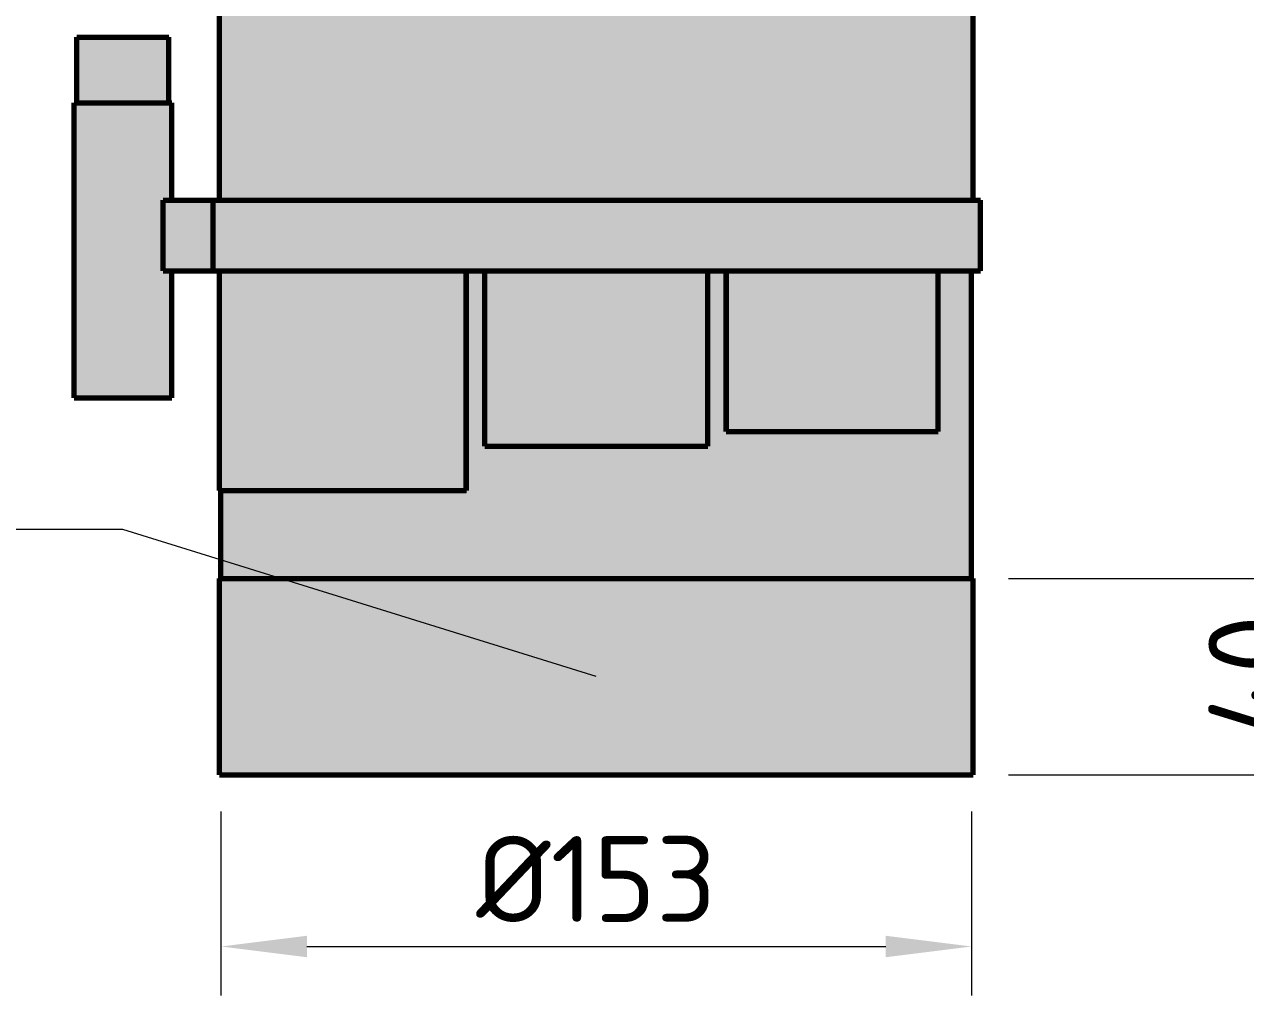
# Model space of a CAD drawing. Header units: millimetres. Extents: x 0 to 420, y 0 to 297.
# Drawn here: x 69.61 to 119.38, y 154.03 to 193.61 of the extents above; entities that cross this region are included whole.
import ezdxf

# ---------------------------------------------------------------- set-up
doc = ezdxf.new("R2010")
doc.units = ezdxf.units.MM
for name, color, linetype, lineweight in [('01-VISIBLE', 7, 'CONTINUOUS', 70), ('04-COTA', 3, 'CONTINUOUS', 18), ('08-FINA', 5, 'CONTINUOUS', 18), ('13-GRAFICA', 30, 'CONTINUOUS', 18)]:
    doc.layers.add(name, color=color, linetype=linetype, lineweight=lineweight)
doc.styles.add('ISO3098', font='isocpeur.ttf')
doc.dimstyles.new('FLAMA-IRAM', dxfattribs={"dimtxt": 3.5, "dimasz": 3.5, "dimexe": 2, "dimexo": 1.5, "dimgap": 1, "dimtad": 1, "dimdec": 1, "dimtxsty": 'ISO3098', "dimblk": 'IRAM_FLECHA', "dimblk1": 'IRAM_FLECHA', "dimblk2": 'IRAM_FLECHA', "dimcen": 2.5, "dimclrd": 256, "dimclre": 256, "dimclrt": 256, "dimazin": 3, "dimtfac": 1, "dimtmove": 0, "dimatfit": 3, "dimlwd": 18, "dimlwe": 18})

# ---------------------------------------------------------------- blocks, each defined once
blk = doc.blocks.new('IRAM_FLECHA')
blk.add_solid([(0, 0), (-1, 0.125), (-1, -0.125)])

msp = doc.modelspace()

# ---------------------------------------------------------------- hatches: boundary and pattern name
at = {"layer": '08-FINA'}
h = msp.add_hatch(color=7, dxfattribs=at)
h.dxf.hatch_style = 1
h.paths.add_polyline_path([(92.918, 167.029), (90.649, 168.153), (90.412, 167.389)])
at = {"layer": '13-GRAFICA', "true_color": 0xffffff}
h = msp.add_hatch(color=7, dxfattribs=at)
h.dxf.hatch_style = 1
h.paths.add_polyline_path([(77.628, 186.429), (77.628, 215.129), (108.228, 215.129), (108.228, 186.429)])
at = {"layer": '13-GRAFICA', "true_color": 0x202020}
h = msp.add_hatch(color=7, dxfattribs=at)
h.dxf.hatch_style = 1
h.paths.add_polyline_path([(71.628, 178.429), (71.628, 190.429), (71.728, 190.429), (71.728, 193.129), (75.528, 193.129), (75.628, 186.429), (75.228, 186.429), (75.228, 183.529), (75.628, 183.529), (75.628, 178.429)])
h = msp.add_hatch(color=7, dxfattribs=at)
h.dxf.hatch_style = 1
h.paths.add_polyline_path([(75.228, 183.529), (75.228, 186.429), (108.628, 186.429), (108.628, 183.529)])
at = {"layer": '13-GRAFICA', "true_color": 0xb21820}
h = msp.add_hatch(color=7, dxfattribs=at)
h.dxf.hatch_style = 1
h.paths.add_polyline_path([(87.628, 183.529), (88.328, 183.529), (88.328, 176.429), (97.428, 176.429), (97.428, 183.529), (98.228, 183.529), (98.228, 177.029), (106.828, 177.029), (106.828, 183.529), (108.228, 183.529), (108.228, 163.029), (108.128, 163.029), (108.128, 171.029), (77.628, 171.029), (77.628, 174.629), (87.628, 174.629)])
at = {"layer": '13-GRAFICA', "true_color": 0xffffff}
h = msp.add_hatch(color=7, dxfattribs=at)
h.dxf.hatch_style = 1
h.paths.add_polyline_path([(77.628, 174.629), (77.628, 183.529), (87.628, 183.529), (87.628, 174.629)])
at = {"layer": '13-GRAFICA', "true_color": 0xd7beeb}
h = msp.add_hatch(color=7, dxfattribs=at)
h.dxf.hatch_style = 1
h.paths.add_polyline_path([(88.328, 176.429), (88.328, 183.529), (97.428, 183.529), (97.428, 176.429)])
at = {"layer": '13-GRAFICA', "true_color": 0xf7c8d7}
h = msp.add_hatch(color=7, dxfattribs=at)
h.dxf.hatch_style = 1
h.paths.add_polyline_path([(98.228, 177.029), (98.228, 183.529), (106.828, 183.529), (106.828, 177.029)])
at = {"layer": '13-GRAFICA', "true_color": 0xffd200}
h = msp.add_hatch(color=7, dxfattribs=at)
h.dxf.hatch_style = 1
h.paths.add_polyline_path([(77.628, 163.029), (77.628, 171.029), (108.128, 171.029), (108.128, 163.029)])

# ---------------------------------------------------------------- linework, layer by layer
at = {"layer": '01-VISIBLE'}
for p, q in [((77.558, 186.444), (77.558, 215.1)), ((108.278, 186.444), (108.278, 215.1)), ((71.738, 190.409), (71.738, 193.089)), ((75.498, 190.409), (75.498, 193.089)), ((71.628, 178.389), (71.628, 190.409)), ((75.608, 186.444), (75.608, 190.409)), ((75.255, 186.444), (77.304, 186.444)), ((75.255, 183.564), (75.255, 186.444)), ((77.304, 183.564), (77.304, 186.444)), ((108.578, 183.564), (108.578, 186.444)), ((75.255, 183.564), (77.304, 183.564)), ((75.608, 178.389), (75.608, 183.564)), ((77.558, 174.615), (77.558, 183.564)), ((87.609, 174.615), (87.609, 183.564)), ((87.629, 174.615), (87.629, 183.564)), ((88.369, 176.415), (88.369, 183.564)), ((97.467, 176.415), (97.467, 183.564)), ((98.207, 177.015), (98.207, 183.564)), ((98.227, 177.015), (98.227, 183.564)), ((106.857, 177.015), (106.857, 183.564)), ((108.218, 171.029), (108.218, 183.564)), ((98.207, 177.015), (98.227, 177.015)), ((77.618, 171.029), (77.618, 174.615)), ((87.629, 174.615), (87.609, 174.615)), ((77.558, 163.029), (77.558, 171.029)), ((108.278, 163.029), (108.278, 171.029))]:
    msp.add_line(p, q, dxfattribs=at)
for points in [[(71.738, 193.089), (71.84, 193.089), (71.941, 193.089), (72.043, 193.089), (72.144, 193.089), (72.246, 193.089), (72.348, 193.089), (72.449, 193.089), (72.551, 193.089), (72.653, 193.089), (72.754, 193.089), (72.856, 193.089), (72.957, 193.089), (73.059, 193.089), (73.161, 193.089), (73.262, 193.089), (73.364, 193.089), (73.466, 193.089), (73.567, 193.089), (73.669, 193.089), (73.77, 193.089), (73.872, 193.089), (73.974, 193.089), (74.075, 193.089), (74.177, 193.089), (74.279, 193.089), (74.38, 193.089), (74.482, 193.089), (74.583, 193.089), (74.685, 193.089), (74.787, 193.089), (74.888, 193.089), (74.99, 193.089), (75.092, 193.089), (75.193, 193.089), (75.295, 193.089), (75.396, 193.089), (75.498, 193.089)], [(71.628, 190.409), (71.73, 190.409), (71.832, 190.409), (71.934, 190.409), (72.036, 190.409), (72.138, 190.409), (72.24, 190.409), (72.342, 190.409), (72.444, 190.409), (72.546, 190.409), (72.649, 190.409), (72.751, 190.409), (72.853, 190.409), (72.955, 190.409), (73.057, 190.409), (73.159, 190.409), (73.261, 190.409), (73.363, 190.409), (73.465, 190.409), (73.567, 190.409), (73.669, 190.409), (73.771, 190.409), (73.873, 190.409), (73.975, 190.409), (74.077, 190.409), (74.179, 190.409), (74.281, 190.409), (74.383, 190.409), (74.485, 190.409), (74.587, 190.409), (74.69, 190.409), (74.792, 190.409), (74.894, 190.409), (74.996, 190.409), (75.098, 190.409), (75.2, 190.409), (75.302, 190.409), (75.404, 190.409), (75.506, 190.409), (75.608, 190.409)], [(77.304, 186.444), (77.404, 186.444), (77.505, 186.444), (77.605, 186.444), (77.705, 186.444), (77.805, 186.444), (77.905, 186.444), (78.006, 186.444), (78.106, 186.444), (78.206, 186.444), (78.306, 186.444), (78.407, 186.444), (78.507, 186.444), (78.607, 186.444), (78.707, 186.444), (78.808, 186.444), (78.908, 186.444), (79.008, 186.444), (79.108, 186.444), (79.209, 186.444), (79.309, 186.444), (79.409, 186.444), (79.509, 186.444), (79.609, 186.444), (79.71, 186.444), (79.81, 186.444), (79.91, 186.444), (80.01, 186.444), (80.111, 186.444), (80.211, 186.444), (80.311, 186.444), (80.411, 186.444), (80.512, 186.444), (80.612, 186.444), (80.712, 186.444), (80.812, 186.444), (80.913, 186.444), (81.013, 186.444), (81.113, 186.444), (81.213, 186.444), (81.314, 186.444), (81.414, 186.444), (81.514, 186.444), (81.614, 186.444), (81.714, 186.444), (81.815, 186.444), (81.915, 186.444), (82.015, 186.444), (82.115, 186.444), (82.216, 186.444), (82.316, 186.444), (82.416, 186.444), (82.516, 186.444), (82.617, 186.444), (82.717, 186.444), (82.817, 186.444), (82.917, 186.444), (83.018, 186.444), (83.118, 186.444), (83.218, 186.444), (83.318, 186.444), (83.419, 186.444), (83.519, 186.444), (83.619, 186.444), (83.719, 186.444), (83.819, 186.444), (83.92, 186.444), (84.02, 186.444), (84.12, 186.444), (84.22, 186.444), (84.321, 186.444), (84.421, 186.444), (84.521, 186.444), (84.621, 186.444), (84.722, 186.444), (84.822, 186.444), (84.922, 186.444), (85.022, 186.444), (85.123, 186.444), (85.223, 186.444), (85.323, 186.444), (85.423, 186.444), (85.523, 186.444), (85.624, 186.444), (85.724, 186.444), (85.824, 186.444), (85.924, 186.444), (86.025, 186.444), (86.125, 186.444), (86.225, 186.444), (86.325, 186.444), (86.426, 186.444), (86.526, 186.444), (86.626, 186.444), (86.726, 186.444), (86.827, 186.444), (86.927, 186.444), (87.027, 186.444), (87.127, 186.444), (87.228, 186.444), (87.328, 186.444), (87.428, 186.444), (87.528, 186.444), (87.628, 186.444), (87.729, 186.444), (87.829, 186.444), (87.929, 186.444), (88.029, 186.444), (88.13, 186.444), (88.23, 186.444), (88.33, 186.444), (88.43, 186.444), (88.531, 186.444), (88.631, 186.444), (88.731, 186.444), (88.831, 186.444), (88.932, 186.444), (89.032, 186.444), (89.132, 186.444), (89.232, 186.444), (89.332, 186.444), (89.433, 186.444), (89.533, 186.444), (89.633, 186.444), (89.733, 186.444), (89.834, 186.444), (89.934, 186.444), (90.034, 186.444), (90.134, 186.444), (90.235, 186.444), (90.335, 186.444), (90.435, 186.444), (90.535, 186.444), (90.636, 186.444), (90.736, 186.444), (90.836, 186.444), (90.936, 186.444), (91.037, 186.444), (91.137, 186.444), (91.237, 186.444), (91.337, 186.444), (91.437, 186.444), (91.538, 186.444), (91.638, 186.444), (91.738, 186.444), (91.838, 186.444), (91.939, 186.444), (92.039, 186.444), (92.139, 186.444), (92.239, 186.444), (92.34, 186.444), (92.44, 186.444), (92.54, 186.444), (92.64, 186.444), (92.741, 186.444), (92.841, 186.444), (92.941, 186.444), (93.041, 186.444), (93.141, 186.444), (93.242, 186.444), (93.342, 186.444), (93.442, 186.444), (93.542, 186.444), (93.643, 186.444), (93.743, 186.444), (93.843, 186.444), (93.943, 186.444), (94.044, 186.444), (94.144, 186.444), (94.244, 186.444), (94.344, 186.444), (94.445, 186.444), (94.545, 186.444), (94.645, 186.444), (94.745, 186.444), (94.846, 186.444), (94.946, 186.444), (95.046, 186.444), (95.146, 186.444), (95.246, 186.444), (95.347, 186.444), (95.447, 186.444), (95.547, 186.444), (95.647, 186.444), (95.748, 186.444), (95.848, 186.444), (95.948, 186.444), (96.048, 186.444), (96.149, 186.444), (96.249, 186.444), (96.349, 186.444), (96.449, 186.444), (96.55, 186.444), (96.65, 186.444), (96.75, 186.444), (96.85, 186.444), (96.951, 186.444), (97.051, 186.444), (97.151, 186.444), (97.251, 186.444), (97.351, 186.444), (97.452, 186.444), (97.552, 186.444), (97.652, 186.444), (97.752, 186.444), (97.853, 186.444), (97.953, 186.444), (98.053, 186.444), (98.153, 186.444), (98.254, 186.444), (98.354, 186.444), (98.454, 186.444), (98.554, 186.444), (98.655, 186.444), (98.755, 186.444), (98.855, 186.444), (98.955, 186.444), (99.055, 186.444), (99.156, 186.444), (99.256, 186.444), (99.356, 186.444), (99.456, 186.444), (99.557, 186.444), (99.657, 186.444), (99.757, 186.444), (99.857, 186.444), (99.958, 186.444), (100.058, 186.444), (100.158, 186.444), (100.258, 186.444), (100.359, 186.444), (100.459, 186.444), (100.559, 186.444), (100.659, 186.444), (100.76, 186.444), (100.86, 186.444), (100.96, 186.444), (101.06, 186.444), (101.16, 186.444), (101.261, 186.444), (101.361, 186.444), (101.461, 186.444), (101.561, 186.444), (101.662, 186.444), (101.762, 186.444), (101.862, 186.444), (101.962, 186.444), (102.063, 186.444), (102.163, 186.444), (102.263, 186.444), (102.363, 186.444), (102.464, 186.444), (102.564, 186.444), (102.664, 186.444), (102.764, 186.444), (102.864, 186.444), (102.965, 186.444), (103.065, 186.444), (103.165, 186.444), (103.265, 186.444), (103.366, 186.444), (103.466, 186.444), (103.566, 186.444), (103.666, 186.444), (103.767, 186.444), (103.867, 186.444), (103.967, 186.444), (104.067, 186.444), (104.168, 186.444), (104.268, 186.444), (104.368, 186.444), (104.468, 186.444), (104.569, 186.444), (104.669, 186.444), (104.769, 186.444), (104.869, 186.444), (104.969, 186.444), (105.07, 186.444), (105.17, 186.444), (105.27, 186.444), (105.37, 186.444), (105.471, 186.444), (105.571, 186.444), (105.671, 186.444), (105.771, 186.444), (105.872, 186.444), (105.972, 186.444), (106.072, 186.444), (106.172, 186.444), (106.273, 186.444), (106.373, 186.444), (106.473, 186.444), (106.573, 186.444), (106.673, 186.444), (106.774, 186.444), (106.874, 186.444), (106.974, 186.444), (107.074, 186.444), (107.175, 186.444), (107.275, 186.444), (107.375, 186.444), (107.475, 186.444), (107.576, 186.444), (107.676, 186.444), (107.776, 186.444), (107.876, 186.444), (107.977, 186.444), (108.077, 186.444), (108.177, 186.444), (108.277, 186.444), (108.378, 186.444), (108.478, 186.444), (108.578, 186.444)], [(77.304, 183.564), (77.404, 183.564), (77.505, 183.564), (77.605, 183.564), (77.705, 183.564), (77.805, 183.564), (77.905, 183.564), (78.006, 183.564), (78.106, 183.564), (78.206, 183.564), (78.306, 183.564), (78.407, 183.564), (78.507, 183.564), (78.607, 183.564), (78.707, 183.564), (78.808, 183.564), (78.908, 183.564), (79.008, 183.564), (79.108, 183.564), (79.209, 183.564), (79.309, 183.564), (79.409, 183.564), (79.509, 183.564), (79.609, 183.564), (79.71, 183.564), (79.81, 183.564), (79.91, 183.564), (80.01, 183.564), (80.111, 183.564), (80.211, 183.564), (80.311, 183.564), (80.411, 183.564), (80.512, 183.564), (80.612, 183.564), (80.712, 183.564), (80.812, 183.564), (80.913, 183.564), (81.013, 183.564), (81.113, 183.564), (81.213, 183.564), (81.314, 183.564), (81.414, 183.564), (81.514, 183.564), (81.614, 183.564), (81.714, 183.564), (81.815, 183.564), (81.915, 183.564), (82.015, 183.564), (82.115, 183.564), (82.216, 183.564), (82.316, 183.564), (82.416, 183.564), (82.516, 183.564), (82.617, 183.564), (82.717, 183.564), (82.817, 183.564), (82.917, 183.564), (83.018, 183.564), (83.118, 183.564), (83.218, 183.564), (83.318, 183.564), (83.419, 183.564), (83.519, 183.564), (83.619, 183.564), (83.719, 183.564), (83.819, 183.564), (83.92, 183.564), (84.02, 183.564), (84.12, 183.564), (84.22, 183.564), (84.321, 183.564), (84.421, 183.564), (84.521, 183.564), (84.621, 183.564), (84.722, 183.564), (84.822, 183.564), (84.922, 183.564), (85.022, 183.564), (85.123, 183.564), (85.223, 183.564), (85.323, 183.564), (85.423, 183.564), (85.523, 183.564), (85.624, 183.564), (85.724, 183.564), (85.824, 183.564), (85.924, 183.564), (86.025, 183.564), (86.125, 183.564), (86.225, 183.564), (86.325, 183.564), (86.426, 183.564), (86.526, 183.564), (86.626, 183.564), (86.726, 183.564), (86.827, 183.564), (86.927, 183.564), (87.027, 183.564), (87.127, 183.564), (87.228, 183.564), (87.328, 183.564), (87.428, 183.564), (87.528, 183.564), (87.628, 183.564), (87.729, 183.564), (87.829, 183.564), (87.929, 183.564), (88.029, 183.564), (88.13, 183.564), (88.23, 183.564), (88.33, 183.564), (88.43, 183.564), (88.531, 183.564), (88.631, 183.564), (88.731, 183.564), (88.831, 183.564), (88.932, 183.564), (89.032, 183.564), (89.132, 183.564), (89.232, 183.564), (89.332, 183.564), (89.433, 183.564), (89.533, 183.564), (89.633, 183.564), (89.733, 183.564), (89.834, 183.564), (89.934, 183.564), (90.034, 183.564), (90.134, 183.564), (90.235, 183.564), (90.335, 183.564), (90.435, 183.564), (90.535, 183.564), (90.636, 183.564), (90.736, 183.564), (90.836, 183.564), (90.936, 183.564), (91.037, 183.564), (91.137, 183.564), (91.237, 183.564), (91.337, 183.564), (91.437, 183.564), (91.538, 183.564), (91.638, 183.564), (91.738, 183.564), (91.838, 183.564), (91.939, 183.564), (92.039, 183.564), (92.139, 183.564), (92.239, 183.564), (92.34, 183.564), (92.44, 183.564), (92.54, 183.564), (92.64, 183.564), (92.741, 183.564), (92.841, 183.564), (92.941, 183.564), (93.041, 183.564), (93.141, 183.564), (93.242, 183.564), (93.342, 183.564), (93.442, 183.564), (93.542, 183.564), (93.643, 183.564), (93.743, 183.564), (93.843, 183.564), (93.943, 183.564), (94.044, 183.564), (94.144, 183.564), (94.244, 183.564), (94.344, 183.564), (94.445, 183.564), (94.545, 183.564), (94.645, 183.564), (94.745, 183.564), (94.846, 183.564), (94.946, 183.564), (95.046, 183.564), (95.146, 183.564), (95.246, 183.564), (95.347, 183.564), (95.447, 183.564), (95.547, 183.564), (95.647, 183.564), (95.748, 183.564), (95.848, 183.564), (95.948, 183.564), (96.048, 183.564), (96.149, 183.564), (96.249, 183.564), (96.349, 183.564), (96.449, 183.564), (96.55, 183.564), (96.65, 183.564), (96.75, 183.564), (96.85, 183.564), (96.951, 183.564), (97.051, 183.564), (97.151, 183.564), (97.251, 183.564), (97.351, 183.564), (97.452, 183.564), (97.552, 183.564), (97.652, 183.564), (97.752, 183.564), (97.853, 183.564), (97.953, 183.564), (98.053, 183.564), (98.153, 183.564), (98.254, 183.564), (98.354, 183.564), (98.454, 183.564), (98.554, 183.564), (98.655, 183.564), (98.755, 183.564), (98.855, 183.564), (98.955, 183.564), (99.055, 183.564), (99.156, 183.564), (99.256, 183.564), (99.356, 183.564), (99.456, 183.564), (99.557, 183.564), (99.657, 183.564), (99.757, 183.564), (99.857, 183.564), (99.958, 183.564), (100.058, 183.564), (100.158, 183.564), (100.258, 183.564), (100.359, 183.564), (100.459, 183.564), (100.559, 183.564), (100.659, 183.564), (100.76, 183.564), (100.86, 183.564), (100.96, 183.564), (101.06, 183.564), (101.16, 183.564), (101.261, 183.564), (101.361, 183.564), (101.461, 183.564), (101.561, 183.564), (101.662, 183.564), (101.762, 183.564), (101.862, 183.564), (101.962, 183.564), (102.063, 183.564), (102.163, 183.564), (102.263, 183.564), (102.363, 183.564), (102.464, 183.564), (102.564, 183.564), (102.664, 183.564), (102.764, 183.564), (102.864, 183.564), (102.965, 183.564), (103.065, 183.564), (103.165, 183.564), (103.265, 183.564), (103.366, 183.564), (103.466, 183.564), (103.566, 183.564), (103.666, 183.564), (103.767, 183.564), (103.867, 183.564), (103.967, 183.564), (104.067, 183.564), (104.168, 183.564), (104.268, 183.564), (104.368, 183.564), (104.468, 183.564), (104.569, 183.564), (104.669, 183.564), (104.769, 183.564), (104.869, 183.564), (104.969, 183.564), (105.07, 183.564), (105.17, 183.564), (105.27, 183.564), (105.37, 183.564), (105.471, 183.564), (105.571, 183.564), (105.671, 183.564), (105.771, 183.564), (105.872, 183.564), (105.972, 183.564), (106.072, 183.564), (106.172, 183.564), (106.273, 183.564), (106.373, 183.564), (106.473, 183.564), (106.573, 183.564), (106.673, 183.564), (106.774, 183.564), (106.874, 183.564), (106.974, 183.564), (107.074, 183.564), (107.175, 183.564), (107.275, 183.564), (107.375, 183.564), (107.475, 183.564), (107.576, 183.564), (107.676, 183.564), (107.776, 183.564), (107.876, 183.564), (107.977, 183.564), (108.077, 183.564), (108.177, 183.564), (108.277, 183.564), (108.378, 183.564), (108.478, 183.564), (108.578, 183.564)], [(71.628, 178.389), (71.73, 178.389), (71.832, 178.389), (71.934, 178.389), (72.036, 178.389), (72.138, 178.389), (72.24, 178.389), (72.342, 178.389), (72.444, 178.389), (72.546, 178.389), (72.649, 178.389), (72.751, 178.389), (72.853, 178.389), (72.955, 178.389), (73.057, 178.389), (73.159, 178.389), (73.261, 178.389), (73.363, 178.389), (73.465, 178.389), (73.567, 178.389), (73.669, 178.389), (73.771, 178.389), (73.873, 178.389), (73.975, 178.389), (74.077, 178.389), (74.179, 178.389), (74.281, 178.389), (74.383, 178.389), (74.485, 178.389), (74.587, 178.389), (74.69, 178.389), (74.792, 178.389), (74.894, 178.389), (74.996, 178.389), (75.098, 178.389), (75.2, 178.389), (75.302, 178.389), (75.404, 178.389), (75.506, 178.389), (75.608, 178.389)], [(98.227, 177.015), (98.328, 177.015), (98.428, 177.015), (98.528, 177.015), (98.629, 177.015), (98.729, 177.015), (98.829, 177.015), (98.93, 177.015), (99.03, 177.015), (99.13, 177.015), (99.231, 177.015), (99.331, 177.015), (99.431, 177.015), (99.532, 177.015), (99.632, 177.015), (99.732, 177.015), (99.833, 177.015), (99.933, 177.015), (100.034, 177.015), (100.134, 177.015), (100.234, 177.015), (100.335, 177.015), (100.435, 177.015), (100.535, 177.015), (100.636, 177.015), (100.736, 177.015), (100.836, 177.015), (100.937, 177.015), (101.037, 177.015), (101.137, 177.015), (101.238, 177.015), (101.338, 177.015), (101.438, 177.015), (101.539, 177.015), (101.639, 177.015), (101.739, 177.015), (101.84, 177.015), (101.94, 177.015), (102.04, 177.015), (102.141, 177.015), (102.241, 177.015), (102.341, 177.015), (102.442, 177.015), (102.542, 177.015), (102.642, 177.015), (102.743, 177.015), (102.843, 177.015), (102.944, 177.015), (103.044, 177.015), (103.144, 177.015), (103.245, 177.015), (103.345, 177.015), (103.445, 177.015), (103.546, 177.015), (103.646, 177.015), (103.746, 177.015), (103.847, 177.015), (103.947, 177.015), (104.047, 177.015), (104.148, 177.015), (104.248, 177.015), (104.348, 177.015), (104.449, 177.015), (104.549, 177.015), (104.649, 177.015), (104.75, 177.015), (104.85, 177.015), (104.95, 177.015), (105.051, 177.015), (105.151, 177.015), (105.251, 177.015), (105.352, 177.015), (105.452, 177.015), (105.552, 177.015), (105.653, 177.015), (105.753, 177.015), (105.854, 177.015), (105.954, 177.015), (106.054, 177.015), (106.155, 177.015), (106.255, 177.015), (106.355, 177.015), (106.456, 177.015), (106.556, 177.015), (106.656, 177.015), (106.757, 177.015), (106.857, 177.015)], [(88.369, 176.415), (88.47, 176.415), (88.571, 176.415), (88.672, 176.415), (88.774, 176.415), (88.875, 176.415), (88.976, 176.415), (89.077, 176.415), (89.178, 176.415), (89.279, 176.415), (89.38, 176.415), (89.481, 176.415), (89.582, 176.415), (89.683, 176.415), (89.784, 176.415), (89.885, 176.415), (89.987, 176.415), (90.088, 176.415), (90.189, 176.415), (90.29, 176.415), (90.391, 176.415), (90.492, 176.415), (90.593, 176.415), (90.694, 176.415), (90.795, 176.415), (90.896, 176.415), (90.997, 176.415), (91.098, 176.415), (91.2, 176.415), (91.301, 176.415), (91.402, 176.415), (91.503, 176.415), (91.604, 176.415), (91.705, 176.415), (91.806, 176.415), (91.907, 176.415), (92.008, 176.415), (92.109, 176.415), (92.21, 176.415), (92.311, 176.415), (92.413, 176.415), (92.514, 176.415), (92.615, 176.415), (92.716, 176.415), (92.817, 176.415), (92.918, 176.415), (93.019, 176.415), (93.12, 176.415), (93.221, 176.415), (93.322, 176.415), (93.423, 176.415), (93.525, 176.415), (93.626, 176.415), (93.727, 176.415), (93.828, 176.415), (93.929, 176.415), (94.03, 176.415), (94.131, 176.415), (94.232, 176.415), (94.333, 176.415), (94.434, 176.415), (94.535, 176.415), (94.636, 176.415), (94.738, 176.415), (94.839, 176.415), (94.94, 176.415), (95.041, 176.415), (95.142, 176.415), (95.243, 176.415), (95.344, 176.415), (95.445, 176.415), (95.546, 176.415), (95.647, 176.415), (95.748, 176.415), (95.849, 176.415), (95.951, 176.415), (96.052, 176.415), (96.153, 176.415), (96.254, 176.415), (96.355, 176.415), (96.456, 176.415), (96.557, 176.415), (96.658, 176.415), (96.759, 176.415), (96.86, 176.415), (96.961, 176.415), (97.062, 176.415), (97.164, 176.415), (97.265, 176.415), (97.366, 176.415), (97.467, 176.415)], [(77.558, 174.615), (77.659, 174.615), (77.759, 174.615), (77.86, 174.615), (77.96, 174.615), (78.061, 174.615), (78.161, 174.615), (78.262, 174.615), (78.362, 174.615), (78.463, 174.615), (78.563, 174.615), (78.664, 174.615), (78.764, 174.615), (78.865, 174.615), (78.965, 174.615), (79.066, 174.615), (79.166, 174.615), (79.267, 174.615), (79.367, 174.615), (79.468, 174.615), (79.568, 174.615), (79.669, 174.615), (79.769, 174.615), (79.87, 174.615), (79.97, 174.615), (80.071, 174.615), (80.171, 174.615), (80.272, 174.615), (80.372, 174.615), (80.473, 174.615), (80.573, 174.615), (80.674, 174.615), (80.774, 174.615), (80.875, 174.615), (80.975, 174.615), (81.076, 174.615), (81.176, 174.615), (81.277, 174.615), (81.377, 174.615), (81.478, 174.615), (81.578, 174.615), (81.679, 174.615), (81.779, 174.615), (81.88, 174.615), (81.98, 174.615), (82.081, 174.615), (82.181, 174.615), (82.282, 174.615), (82.382, 174.615), (82.483, 174.615), (82.583, 174.615), (82.684, 174.615), (82.784, 174.615), (82.885, 174.615), (82.985, 174.615), (83.086, 174.615), (83.186, 174.615), (83.287, 174.615), (83.387, 174.615), (83.488, 174.615), (83.588, 174.615), (83.689, 174.615), (83.789, 174.615), (83.89, 174.615), (83.99, 174.615), (84.091, 174.615), (84.191, 174.615), (84.292, 174.615), (84.392, 174.615), (84.493, 174.615), (84.593, 174.615), (84.694, 174.615), (84.794, 174.615), (84.895, 174.615), (84.995, 174.615), (85.096, 174.615), (85.197, 174.615), (85.297, 174.615), (85.398, 174.615), (85.498, 174.615), (85.599, 174.615), (85.699, 174.615), (85.8, 174.615), (85.9, 174.615), (86.001, 174.615), (86.101, 174.615), (86.202, 174.615), (86.302, 174.615), (86.403, 174.615), (86.503, 174.615), (86.604, 174.615), (86.704, 174.615), (86.805, 174.615), (86.905, 174.615), (87.006, 174.615), (87.106, 174.615), (87.207, 174.615), (87.307, 174.615), (87.408, 174.615), (87.508, 174.615), (87.609, 174.615)], [(77.558, 171.029), (77.658, 171.029), (77.758, 171.029), (77.858, 171.029), (77.958, 171.029), (78.058, 171.029), (78.158, 171.029), (78.258, 171.029), (78.359, 171.029), (78.459, 171.029), (78.559, 171.029), (78.659, 171.029), (78.759, 171.029), (78.859, 171.029), (78.959, 171.029), (79.059, 171.029), (79.159, 171.029), (79.259, 171.029), (79.359, 171.029), (79.459, 171.029), (79.559, 171.029), (79.659, 171.029), (79.759, 171.029), (79.859, 171.029), (79.96, 171.029), (80.06, 171.029), (80.16, 171.029), (80.26, 171.029), (80.36, 171.029), (80.46, 171.029), (80.56, 171.029), (80.66, 171.029), (80.76, 171.029), (80.86, 171.029), (80.96, 171.029), (81.06, 171.029), (81.16, 171.029), (81.26, 171.029), (81.36, 171.029), (81.461, 171.029), (81.561, 171.029), (81.661, 171.029), (81.761, 171.029), (81.861, 171.029), (81.961, 171.029), (82.061, 171.029), (82.161, 171.029), (82.261, 171.029), (82.361, 171.029), (82.461, 171.029), (82.561, 171.029), (82.661, 171.029), (82.761, 171.029), (82.861, 171.029), (82.962, 171.029), (83.062, 171.029), (83.162, 171.029), (83.262, 171.029), (83.362, 171.029), (83.462, 171.029), (83.562, 171.029), (83.662, 171.029), (83.762, 171.029), (83.862, 171.029), (83.962, 171.029), (84.062, 171.029), (84.162, 171.029), (84.262, 171.029), (84.362, 171.029), (84.462, 171.029), (84.563, 171.029), (84.663, 171.029), (84.763, 171.029), (84.863, 171.029), (84.963, 171.029), (85.063, 171.029), (85.163, 171.029), (85.263, 171.029), (85.363, 171.029), (85.463, 171.029), (85.563, 171.029), (85.663, 171.029), (85.763, 171.029), (85.863, 171.029), (85.963, 171.029), (86.064, 171.029), (86.164, 171.029), (86.264, 171.029), (86.364, 171.029), (86.464, 171.029), (86.564, 171.029), (86.664, 171.029), (86.764, 171.029), (86.864, 171.029), (86.964, 171.029), (87.064, 171.029), (87.164, 171.029), (87.264, 171.029), (87.364, 171.029), (87.464, 171.029), (87.565, 171.029), (87.665, 171.029), (87.765, 171.029), (87.865, 171.029), (87.965, 171.029), (88.065, 171.029), (88.165, 171.029), (88.265, 171.029), (88.365, 171.029), (88.465, 171.029), (88.565, 171.029), (88.665, 171.029), (88.765, 171.029), (88.865, 171.029), (88.965, 171.029), (89.065, 171.029), (89.166, 171.029), (89.266, 171.029), (89.366, 171.029), (89.466, 171.029), (89.566, 171.029), (89.666, 171.029), (89.766, 171.029), (89.866, 171.029), (89.966, 171.029), (90.066, 171.029), (90.166, 171.029), (90.266, 171.029), (90.366, 171.029), (90.466, 171.029), (90.566, 171.029), (90.667, 171.029), (90.767, 171.029), (90.867, 171.029), (90.967, 171.029), (91.067, 171.029), (91.167, 171.029), (91.267, 171.029), (91.367, 171.029), (91.467, 171.029), (91.567, 171.029), (91.667, 171.029), (91.767, 171.029), (91.867, 171.029), (91.967, 171.029), (92.067, 171.029), (92.168, 171.029), (92.268, 171.029), (92.368, 171.029), (92.468, 171.029), (92.568, 171.029), (92.668, 171.029), (92.768, 171.029), (92.868, 171.029), (92.968, 171.029), (93.068, 171.029), (93.168, 171.029), (93.268, 171.029), (93.368, 171.029), (93.468, 171.029), (93.568, 171.029), (93.668, 171.029), (93.769, 171.029), (93.869, 171.029), (93.969, 171.029), (94.069, 171.029), (94.169, 171.029), (94.269, 171.029), (94.369, 171.029), (94.469, 171.029), (94.569, 171.029), (94.669, 171.029), (94.769, 171.029), (94.869, 171.029), (94.969, 171.029), (95.069, 171.029), (95.169, 171.029), (95.27, 171.029), (95.37, 171.029), (95.47, 171.029), (95.57, 171.029), (95.67, 171.029), (95.77, 171.029), (95.87, 171.029), (95.97, 171.029), (96.07, 171.029), (96.17, 171.029), (96.27, 171.029), (96.37, 171.029), (96.47, 171.029), (96.57, 171.029), (96.67, 171.029), (96.771, 171.029), (96.871, 171.029), (96.971, 171.029), (97.071, 171.029), (97.171, 171.029), (97.271, 171.029), (97.371, 171.029), (97.471, 171.029), (97.571, 171.029), (97.671, 171.029), (97.771, 171.029), (97.871, 171.029), (97.971, 171.029), (98.071, 171.029), (98.171, 171.029), (98.271, 171.029), (98.372, 171.029), (98.472, 171.029), (98.572, 171.029), (98.672, 171.029), (98.772, 171.029), (98.872, 171.029), (98.972, 171.029), (99.072, 171.029), (99.172, 171.029), (99.272, 171.029), (99.372, 171.029), (99.472, 171.029), (99.572, 171.029), (99.672, 171.029), (99.772, 171.029), (99.873, 171.029), (99.973, 171.029), (100.073, 171.029), (100.173, 171.029), (100.273, 171.029), (100.373, 171.029), (100.473, 171.029), (100.573, 171.029), (100.673, 171.029), (100.773, 171.029), (100.873, 171.029), (100.973, 171.029), (101.073, 171.029), (101.173, 171.029), (101.273, 171.029), (101.374, 171.029), (101.474, 171.029), (101.574, 171.029), (101.674, 171.029), (101.774, 171.029), (101.874, 171.029), (101.974, 171.029), (102.074, 171.029), (102.174, 171.029), (102.274, 171.029), (102.374, 171.029), (102.474, 171.029), (102.574, 171.029), (102.674, 171.029), (102.774, 171.029), (102.874, 171.029), (102.975, 171.029), (103.075, 171.029), (103.175, 171.029), (103.275, 171.029), (103.375, 171.029), (103.475, 171.029), (103.575, 171.029), (103.675, 171.029), (103.775, 171.029), (103.875, 171.029), (103.975, 171.029), (104.075, 171.029), (104.175, 171.029), (104.275, 171.029), (104.375, 171.029), (104.476, 171.029), (104.576, 171.029), (104.676, 171.029), (104.776, 171.029), (104.876, 171.029), (104.976, 171.029), (105.076, 171.029), (105.176, 171.029), (105.276, 171.029), (105.376, 171.029), (105.476, 171.029), (105.576, 171.029), (105.676, 171.029), (105.776, 171.029), (105.876, 171.029), (105.977, 171.029), (106.077, 171.029), (106.177, 171.029), (106.277, 171.029), (106.377, 171.029), (106.477, 171.029), (106.577, 171.029), (106.677, 171.029), (106.777, 171.029), (106.877, 171.029), (106.977, 171.029), (107.077, 171.029), (107.177, 171.029), (107.277, 171.029), (107.377, 171.029), (107.477, 171.029), (107.578, 171.029), (107.678, 171.029), (107.778, 171.029), (107.878, 171.029), (107.978, 171.029), (108.078, 171.029), (108.178, 171.029), (108.278, 171.029)], [(77.558, 163.029), (77.658, 163.029), (77.758, 163.029), (77.858, 163.029), (77.958, 163.029), (78.058, 163.029), (78.158, 163.029), (78.258, 163.029), (78.359, 163.029), (78.459, 163.029), (78.559, 163.029), (78.659, 163.029), (78.759, 163.029), (78.859, 163.029), (78.959, 163.029), (79.059, 163.029), (79.159, 163.029), (79.259, 163.029), (79.359, 163.029), (79.459, 163.029), (79.559, 163.029), (79.659, 163.029), (79.759, 163.029), (79.859, 163.029), (79.96, 163.029), (80.06, 163.029), (80.16, 163.029), (80.26, 163.029), (80.36, 163.029), (80.46, 163.029), (80.56, 163.029), (80.66, 163.029), (80.76, 163.029), (80.86, 163.029), (80.96, 163.029), (81.06, 163.029), (81.16, 163.029), (81.26, 163.029), (81.36, 163.029), (81.461, 163.029), (81.561, 163.029), (81.661, 163.029), (81.761, 163.029), (81.861, 163.029), (81.961, 163.029), (82.061, 163.029), (82.161, 163.029), (82.261, 163.029), (82.361, 163.029), (82.461, 163.029), (82.561, 163.029), (82.661, 163.029), (82.761, 163.029), (82.861, 163.029), (82.962, 163.029), (83.062, 163.029), (83.162, 163.029), (83.262, 163.029), (83.362, 163.029), (83.462, 163.029), (83.562, 163.029), (83.662, 163.029), (83.762, 163.029), (83.862, 163.029), (83.962, 163.029), (84.062, 163.029), (84.162, 163.029), (84.262, 163.029), (84.362, 163.029), (84.462, 163.029), (84.563, 163.029), (84.663, 163.029), (84.763, 163.029), (84.863, 163.029), (84.963, 163.029), (85.063, 163.029), (85.163, 163.029), (85.263, 163.029), (85.363, 163.029), (85.463, 163.029), (85.563, 163.029), (85.663, 163.029), (85.763, 163.029), (85.863, 163.029), (85.963, 163.029), (86.064, 163.029), (86.164, 163.029), (86.264, 163.029), (86.364, 163.029), (86.464, 163.029), (86.564, 163.029), (86.664, 163.029), (86.764, 163.029), (86.864, 163.029), (86.964, 163.029), (87.064, 163.029), (87.164, 163.029), (87.264, 163.029), (87.364, 163.029), (87.464, 163.029), (87.565, 163.029), (87.665, 163.029), (87.765, 163.029), (87.865, 163.029), (87.965, 163.029), (88.065, 163.029), (88.165, 163.029), (88.265, 163.029), (88.365, 163.029), (88.465, 163.029), (88.565, 163.029), (88.665, 163.029), (88.765, 163.029), (88.865, 163.029), (88.965, 163.029), (89.065, 163.029), (89.166, 163.029), (89.266, 163.029), (89.366, 163.029), (89.466, 163.029), (89.566, 163.029), (89.666, 163.029), (89.766, 163.029), (89.866, 163.029), (89.966, 163.029), (90.066, 163.029), (90.166, 163.029), (90.266, 163.029), (90.366, 163.029), (90.466, 163.029), (90.566, 163.029), (90.667, 163.029), (90.767, 163.029), (90.867, 163.029), (90.967, 163.029), (91.067, 163.029), (91.167, 163.029), (91.267, 163.029), (91.367, 163.029), (91.467, 163.029), (91.567, 163.029), (91.667, 163.029), (91.767, 163.029), (91.867, 163.029), (91.967, 163.029), (92.067, 163.029), (92.168, 163.029), (92.268, 163.029), (92.368, 163.029), (92.468, 163.029), (92.568, 163.029), (92.668, 163.029), (92.768, 163.029), (92.868, 163.029), (92.968, 163.029), (93.068, 163.029), (93.168, 163.029), (93.268, 163.029), (93.368, 163.029), (93.468, 163.029), (93.568, 163.029), (93.668, 163.029), (93.769, 163.029), (93.869, 163.029), (93.969, 163.029), (94.069, 163.029), (94.169, 163.029), (94.269, 163.029), (94.369, 163.029), (94.469, 163.029), (94.569, 163.029), (94.669, 163.029), (94.769, 163.029), (94.869, 163.029), (94.969, 163.029), (95.069, 163.029), (95.169, 163.029), (95.27, 163.029), (95.37, 163.029), (95.47, 163.029), (95.57, 163.029), (95.67, 163.029), (95.77, 163.029), (95.87, 163.029), (95.97, 163.029), (96.07, 163.029), (96.17, 163.029), (96.27, 163.029), (96.37, 163.029), (96.47, 163.029), (96.57, 163.029), (96.67, 163.029), (96.771, 163.029), (96.871, 163.029), (96.971, 163.029), (97.071, 163.029), (97.171, 163.029), (97.271, 163.029), (97.371, 163.029), (97.471, 163.029), (97.571, 163.029), (97.671, 163.029), (97.771, 163.029), (97.871, 163.029), (97.971, 163.029), (98.071, 163.029), (98.171, 163.029), (98.271, 163.029), (98.372, 163.029), (98.472, 163.029), (98.572, 163.029), (98.672, 163.029), (98.772, 163.029), (98.872, 163.029), (98.972, 163.029), (99.072, 163.029), (99.172, 163.029), (99.272, 163.029), (99.372, 163.029), (99.472, 163.029), (99.572, 163.029), (99.672, 163.029), (99.772, 163.029), (99.873, 163.029), (99.973, 163.029), (100.073, 163.029), (100.173, 163.029), (100.273, 163.029), (100.373, 163.029), (100.473, 163.029), (100.573, 163.029), (100.673, 163.029), (100.773, 163.029), (100.873, 163.029), (100.973, 163.029), (101.073, 163.029), (101.173, 163.029), (101.273, 163.029), (101.374, 163.029), (101.474, 163.029), (101.574, 163.029), (101.674, 163.029), (101.774, 163.029), (101.874, 163.029), (101.974, 163.029), (102.074, 163.029), (102.174, 163.029), (102.274, 163.029), (102.374, 163.029), (102.474, 163.029), (102.574, 163.029), (102.674, 163.029), (102.774, 163.029), (102.874, 163.029), (102.975, 163.029), (103.075, 163.029), (103.175, 163.029), (103.275, 163.029), (103.375, 163.029), (103.475, 163.029), (103.575, 163.029), (103.675, 163.029), (103.775, 163.029), (103.875, 163.029), (103.975, 163.029), (104.075, 163.029), (104.175, 163.029), (104.275, 163.029), (104.375, 163.029), (104.476, 163.029), (104.576, 163.029), (104.676, 163.029), (104.776, 163.029), (104.876, 163.029), (104.976, 163.029), (105.076, 163.029), (105.176, 163.029), (105.276, 163.029), (105.376, 163.029), (105.476, 163.029), (105.576, 163.029), (105.676, 163.029), (105.776, 163.029), (105.876, 163.029), (105.977, 163.029), (106.077, 163.029), (106.177, 163.029), (106.277, 163.029), (106.377, 163.029), (106.477, 163.029), (106.577, 163.029), (106.677, 163.029), (106.777, 163.029), (106.877, 163.029), (106.977, 163.029), (107.077, 163.029), (107.177, 163.029), (107.277, 163.029), (107.377, 163.029), (107.477, 163.029), (107.578, 163.029), (107.678, 163.029), (107.778, 163.029), (107.878, 163.029), (107.978, 163.029), (108.078, 163.029), (108.178, 163.029), (108.278, 163.029)]]:
    msp.add_lwpolyline(points, dxfattribs=at)
at = {"layer": '08-FINA'}
for p, q in [((73.618, 173.029), (29.266, 173.029)), ((92.918, 167.029), (73.618, 173.029))]:
    msp.add_line(p, q, dxfattribs=at)

# ---------------------------------------------------------------- dimensions: what is measured, and where the dimension line sits
at = {"layer": '04-COTA'}
msp.add_linear_dim(base=(122.372, 163.029), p1=(108.218, 163.029), p2=(108.218, 171.029), angle=90, dimstyle='FLAMA-IRAM', override={"dimlfac": 5}, dxfattribs=at).render()
msp.add_linear_dim(base=(77.618, 156.029), p1=(77.618, 163.029), p2=(108.218, 163.029), dimstyle='FLAMA-IRAM', override={"dimlfac": 5, "dimpost": '%%c<>'}, dxfattribs=at).render()

doc.saveas('drawing.dxf')
